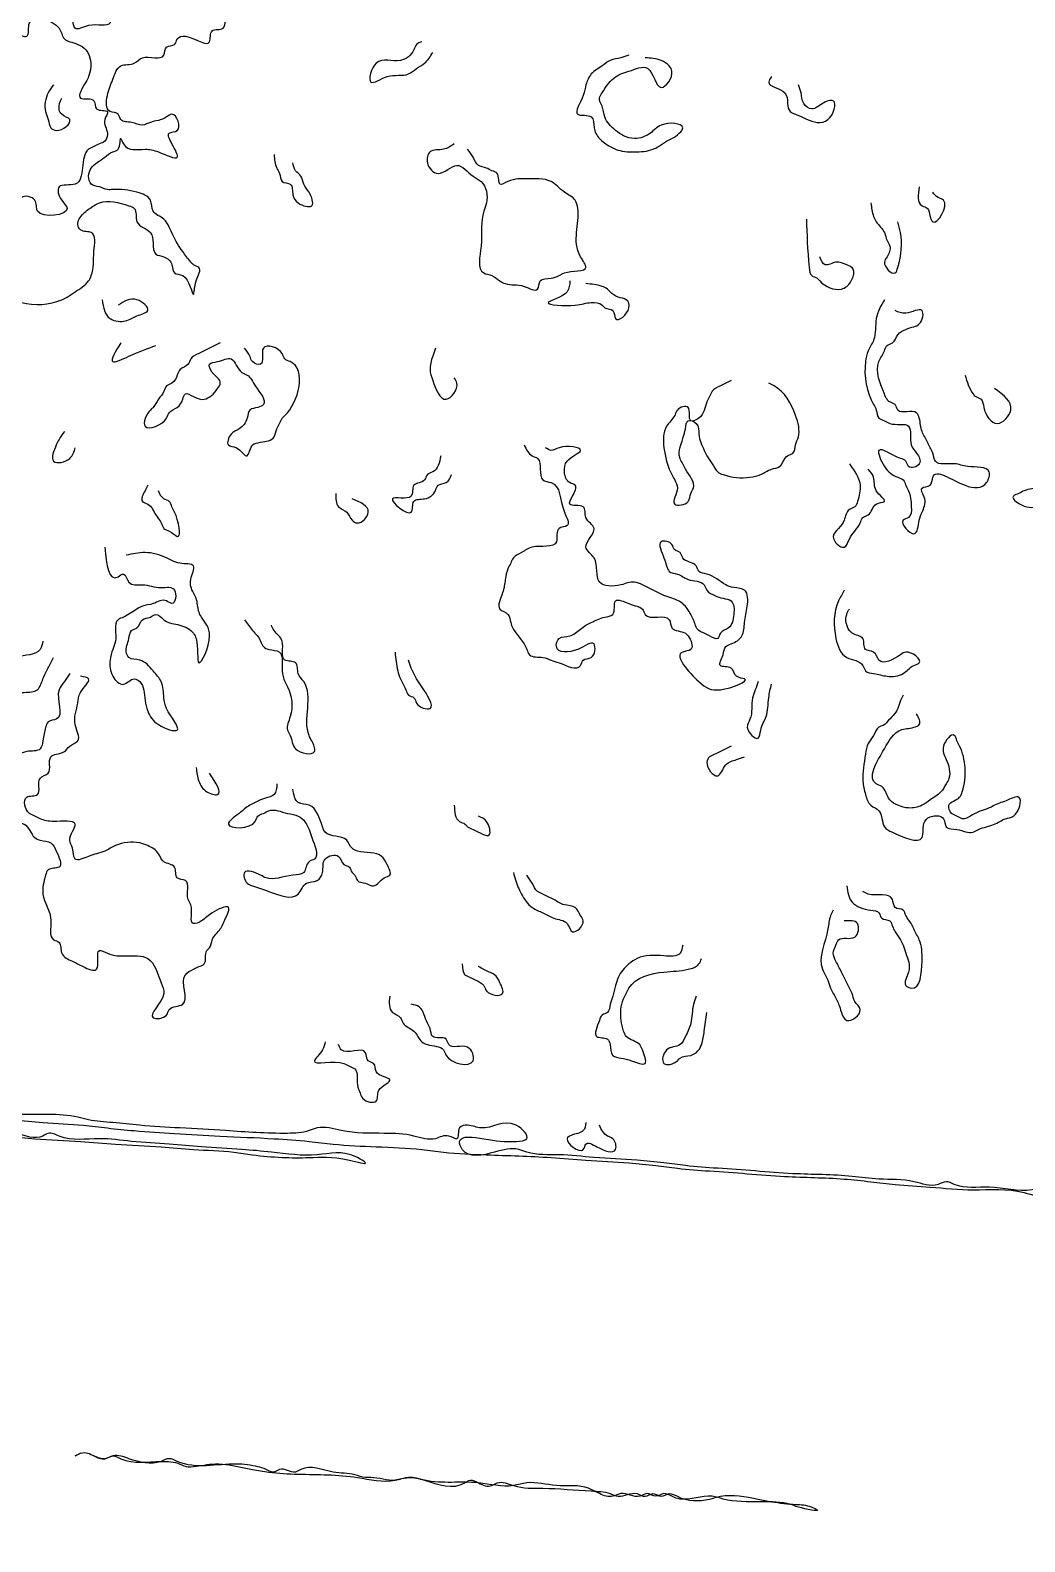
# Model space of a CAD drawing. Header units: metres. Extents: x 0 to 100, y 0 to 141.
# Drawn here: x 81.13 to 90.38, y 49.88 to 63.93 of the extents above; entities that cross this region are included whole.
import ezdxf

# ---------------------------------------------------------------- set-up
doc = ezdxf.new("R2010")
doc.units = ezdxf.units.M

msp = doc.modelspace()

# ---------------------------------------------------------------- linework, layer by layer
for points in [[(81.9, 66.35), (81.875, 66.3), (81.85, 66.2), (81.9, 66), (81.925, 65.95), (81.975, 65.925), (82.05, 65.875), (82.075, 65.8), (82.15, 65.75), (82.2, 65.725), (82.225, 65.675), (82.275, 65.65), (82.3, 65.5), (82.375, 65.45), (82.4, 65.25), (82.325, 65.225), (82.225, 65.2), (82.25, 65), (82.225, 64.8), (82.125, 64.625), (82.15, 64.575), (82.175, 64.525), (82.225, 64.45), (82.275, 64.35), (82.05, 64.325), (82, 64.3), (81.975, 64.225), (81.9, 64.175), (81.875, 64), (81.675, 63.975), (81.55, 63.95), (81.525, 64.025), (81.5, 64.075), (81.425, 64.125), (81.4, 64.175), (81.475, 64.2), (81.5, 64.3), (81.575, 64.275), (81.65, 64.15), (81.75, 64.275), (81.675, 64.325), (81.65, 64.425), (81.6, 64.45), (81.5, 64.35), (81.325, 64.325), (81.3, 64.375), (81.275, 64.475), (81.2, 64.5), (81.1, 64.525), (80.675, 64.55), (80.525, 64.575), (80.45, 64.6), (80.4, 64.625), (80.3, 64.5), (80.375, 64.45), (80.325, 64.325), (80.175, 64.275), (80.125, 64.2), (79.925, 64.125), (79.875, 64.025), (79.9, 63.9), (80, 63.875), (80.025, 63.75), (80.125, 63.775), (80.225, 63.85), (80.25, 64.1), (80.3, 64.175), (80.425, 64.2), (80.45, 64.25), (80.475, 64.35), (80.525, 64.35), (80.625, 64.325), (80.675, 64.225), (80.725, 64.2), (80.75, 64.15), (80.95, 64.125), (80.975, 64.05), (81, 63.925), (81.1, 63.875), (81.125, 64), (81.4, 63.95), (81.425, 63.9), (81.45, 63.85), (81.5, 63.825), (81.575, 63.8), (81.65, 63.75), (81.675, 63.5), (81.65, 63.45), (81.6, 63.3), (81.725, 63.275), (81.75, 63.2), (81.85, 63.175), (81.825, 63.1), (81.85, 62.975), (81.825, 62.9), (81.775, 62.875), (81.725, 62.85), (81.675, 62.825), (81.55, 62.5), (81.4, 62.475), (81.425, 62.35), (81.475, 62.275), (81.2, 62.25), (81.175, 62.35), (81.05, 62.375), (81.025, 62.2), (80.95, 62.175), (80.85, 62.1), (80.8, 62.025), (80.75, 62), (80.775, 61.65), (80.8, 61.6), (80.825, 61.55), (80.85, 61.5), (80.925, 61.45), (80.975, 61.425), (81.05, 61.4), (81.425, 61.425), (81.475, 61.45), (81.55, 61.5), (81.675, 61.6), (81.7, 61.65), (81.725, 61.875), (81.7, 62.05), (81.6, 62.075), (81.575, 62.125), (81.625, 62.225), (81.725, 62.3), (81.775, 62.325), (82.05, 62.3), (82.1, 62.275), (82.125, 62.15), (82.25, 62.05), (82.275, 61.95), (82.3, 61.85), (82.375, 61.825), (82.45, 61.75), (82.475, 61.675), (82.55, 61.65), (82.65, 61.475), (82.675, 61.6), (82.7, 61.725), (82.65, 61.75), (82.625, 61.775), (82.55, 61.875), (82.5, 61.95), (82.425, 62.1), (82.375, 62.175), (82.275, 62.25), (82.25, 62.35), (82.125, 62.425), (81.9, 62.45), (81.85, 62.45), (81.775, 62.475), (81.7, 62.5), (81.675, 62.575), (81.7, 62.65), (81.825, 62.75), (81.9, 62.8), (81.95, 62.825), (81.975, 62.925), (82, 62.875), (82.2, 62.825), (82.325, 62.8), (82.5, 62.75), (82.45, 62.875), (82.425, 62.975), (82.5, 63), (82.45, 63.15), (82.4, 63.125), (82.35, 63.1), (82.25, 63.075), (82.175, 63.05), (82.075, 63.075), (81.975, 63.1), (81.95, 63.15), (81.875, 63.175), (81.85, 63.325), (81.9, 63.475), (81.975, 63.6), (82.1, 63.625), (82.175, 63.675), (82.375, 63.7), (82.4, 63.775), (82.475, 63.8), (82.5, 63.85), (82.575, 63.875), (82.8, 63.825), (82.825, 63.925), (82.925, 63.95), (82.95, 64.025), (82.975, 64.175), (82.95, 64.25), (83.025, 64.275), (82.975, 64.425), (82.95, 64.525), (83.025, 64.55), (83, 64.675), (82.95, 64.7), (82.85, 64.725), (82.775, 64.75), (82.65, 64.775), (82.625, 64.8), (82.55, 64.825), (82.5, 64.925), (82.55, 64.95), (82.575, 65.2), (82.6, 65.325), (82.725, 65.375), (82.8, 65.4), (82.925, 65.45), (82.9, 65.575), (82.875, 65.675), (82.825, 65.7), (82.775, 65.8), (82.675, 65.85), (82.375, 65.875), (82.35, 65.925), (82.225, 65.9), (82.125, 65.925), (82.05, 66.05), (82.025, 66.125)], [(84.775, 63.825), (84.725, 63.8), (84.7, 63.75), (84.575, 63.65), (84.35, 63.625), (84.3, 63.45), (84.45, 63.5), (84.65, 63.525), (84.725, 63.575), (84.8, 63.625), (84.875, 63.725)], [(86.7, 63.7), (86.625, 63.675), (86.525, 63.65), (86.45, 63.6), (86.35, 63.525), (86.3, 63.425), (86.275, 63.325), (86.225, 63.15), (86.35, 63.125), (86.375, 63.025), (86.425, 62.925), (86.525, 62.85), (86.575, 62.825), (86.75, 62.8), (86.925, 62.825), (86.975, 62.85), (87.05, 62.9), (87.1, 62.925), (87.2, 63.025), (87, 63.05), (86.9, 62.975), (86.75, 62.925), (86.65, 62.95), (86.575, 63), (86.475, 63.125), (86.45, 63.225), (86.425, 63.3), (86.45, 63.35), (86.5, 63.425), (86.625, 63.525), (86.7, 63.55), (86.875, 63.575), (87, 63.4), (87.1, 63.55), (87.075, 63.6), (87, 63.65), (86.85, 63.675)], [(81.35, 63.425), (81.3, 63.35), (81.275, 63.175), (81.3, 63.1), (81.325, 63.025), (81.375, 63), (81.5, 63.1), (81.425, 63.15), (81.4, 63.2), (81.425, 63.3)], [(88.025, 63.5), (88, 63.45), (88.15, 63.35), (88.175, 63.25), (88.2, 63.175), (88.25, 63.15), (88.45, 63.075), (88.55, 63.1), (88.6, 63.275), (88.5, 63.25), (88.4, 63.2), (88.325, 63.25), (88.3, 63.35), (88.275, 63.425)], [(85.075, 62.875), (84.975, 62.825), (84.85, 62.8), (84.825, 62.7), (84.925, 62.6), (85.1, 62.675), (85.25, 62.575), (85.325, 62.525), (85.375, 62.325), (85.35, 62.25), (85.325, 61.925), (85.35, 61.675), (85.425, 61.65), (85.5, 61.6), (85.55, 61.575), (85.725, 61.55), (85.85, 61.525), (85.875, 61.6), (85.975, 61.625), (86.05, 61.65), (86.1, 61.675), (86.3, 61.725), (86.25, 61.825), (86.225, 62.275), (86.2, 62.35), (86.1, 62.425), (85.975, 62.525), (85.75, 62.55), (85.575, 62.525), (85.5, 62.5), (85.475, 62.6), (85.425, 62.625), (85.375, 62.65), (85.3, 62.675), (85.25, 62.75), (85.2, 62.825)], [(83.4, 62.775), (83.425, 62.65), (83.45, 62.6), (83.475, 62.525), (83.55, 62.5), (83.575, 62.4), (83.625, 62.325), (83.75, 62.3), (83.725, 62.425), (83.675, 62.5), (83.65, 62.575), (83.6, 62.625), (83.575, 62.7)], [(89.4, 62.475), (89.425, 62.3), (89.475, 62.275), (89.5, 62.2), (89.525, 62.15), (89.625, 62.35), (89.575, 62.375), (89.525, 62.425)], [(88.95, 62.325), (88.975, 62.2), (89, 62.15), (89.075, 62.05), (89.1, 61.975), (89.125, 61.925), (89.1, 61.825), (89.075, 61.775), (89.175, 61.675), (89.2, 61.725), (89.225, 62.05), (89.2, 62.15)], [(88.35, 62.175), (88.375, 61.725), (88.4, 61.65), (88.45, 61.625), (88.475, 61.6), (88.675, 61.525), (88.725, 61.55), (88.775, 61.725), (88.725, 61.75), (88.625, 61.775), (88.525, 61.75), (88.475, 61.825)], [(86.15, 61.6), (86.125, 61.5), (85.95, 61.4), (86.2, 61.375), (86.35, 61.4), (86.45, 61.375), (86.475, 61.35), (86.55, 61.325), (86.575, 61.25), (86.7, 61.35), (86.675, 61.425), (86.6, 61.45), (86.525, 61.5), (86.5, 61.525), (86.45, 61.55), (86.3, 61.575)], [(81.8, 61.425), (81.875, 61.25), (81.95, 61.225), (82.075, 61.25), (82.125, 61.275), (82.225, 61.325), (82.125, 61.425), (81.95, 61.375)], [(89.075, 61.425), (89, 61.25), (88.975, 61.05), (88.95, 61), (88.925, 60.95), (88.9, 60.85), (88.975, 60.45), (89, 60.4), (89.025, 60.325), (89.075, 60.3), (89.125, 60.275), (89.3, 60.25), (89.325, 60.075), (89.375, 60), (89.4, 59.9), (89.3, 59.875), (89.275, 59.925), (89.225, 59.95), (89.025, 60.025), (89.075, 59.875), (89.2, 59.775), (89.25, 59.75), (89.275, 59.7), (89.3, 59.65), (89.325, 59.5), (89.3, 59.4), (89.25, 59.375), (89.35, 59.25), (89.4, 59.375), (89.425, 59.45), (89.45, 59.575), (89.425, 59.675), (89.5, 59.7), (89.525, 59.775), (89.825, 59.7), (90.025, 59.725), (90.05, 59.825), (89.85, 59.875), (89.725, 59.9), (89.55, 59.925), (89.525, 60), (89.5, 60.05), (89.475, 60.1), (89.45, 60.15), (89.425, 60.2), (89.4, 60.325), (89.375, 60.375), (89.2, 60.4), (89.175, 60.45), (89.125, 60.475), (89.1, 60.5), (89.075, 60.55), (89.025, 60.85), (89.05, 60.9), (89.075, 60.95), (89.1, 61), (89.15, 61.025), (89.2, 61.1), (89.275, 61.15), (89.35, 61.175), (89.4, 61.2), (89.425, 61.325), (89.275, 61.3), (89.175, 61.325)], [(81.975, 61.025), (81.9, 60.85), (82.05, 60.9), (82.3, 61)], [(82.9, 61.025), (82.8, 60.975), (82.75, 60.95), (82.7, 60.925), (82.625, 60.875), (82.6, 60.825), (82.525, 60.775), (82.5, 60.725), (82.45, 60.65), (82.4, 60.625), (82.375, 60.575), (82.325, 60.5), (82.275, 60.425), (82.25, 60.4), (82.2, 60.25), (82.4, 60.325), (82.425, 60.375), (82.5, 60.425), (82.55, 60.5), (82.575, 60.55), (82.65, 60.525), (82.75, 60.5), (82.875, 60.6), (82.9, 60.65), (82.825, 60.75), (82.8, 60.825), (82.875, 60.85), (83, 60.875), (83.1, 60.75), (83.15, 60.725), (83.225, 60.625), (83.3, 60.45), (83.25, 60.425), (83.175, 60.4), (83.15, 60.325), (83.075, 60.225), (83, 60.175), (82.975, 60.075), (83.05, 60.05), (83.15, 59.975), (83.175, 60.025), (83.2, 60.075), (83.275, 60.1), (83.4, 60.15), (83.425, 60.225), (83.45, 60.275), (83.475, 60.325), (83.5, 60.35), (83.55, 60.85), (83.5, 60.875), (83.475, 60.925), (83.3, 60.975), (83.275, 60.825), (83.2, 60.85), (83.175, 60.9), (83.125, 60.975)], [(84.9, 60.975), (84.875, 60.9), (84.85, 60.775), (84.875, 60.675), (85, 60.5), (85.1, 60.65), (85.075, 60.7)], [(89.825, 60.725), (89.9, 60.55), (89.925, 60.525), (89.975, 60.5), (90, 60.425), (90.125, 60.275), (90.25, 60.4), (90.1, 60.6)], [(87.65, 60.675), (87.6, 60.65), (87.55, 60.625), (87.475, 60.575), (87.45, 60.525), (87.425, 60.475), (87.35, 60.325), (87.275, 60.3), (87.25, 60.425), (87.15, 60.4), (87.125, 60.35), (87.05, 60.25), (87.025, 60.05), (87.05, 59.925), (87.075, 59.85), (87.1, 59.8), (87.125, 59.75), (87.15, 59.675), (87.125, 59.525), (87.25, 59.55), (87.275, 59.625), (87.3, 59.675), (87.225, 59.85), (87.2, 59.9), (87.175, 59.95), (87.225, 60.225), (87.25, 60.3), (87.325, 60.275), (87.35, 60.175), (87.4, 60.025), (87.425, 59.975), (87.475, 59.9), (87.525, 59.825), (87.575, 59.8), (87.825, 59.775), (87.925, 59.8), (88.025, 59.85), (88.1, 59.875), (88.175, 59.975), (88.225, 60), (88.25, 60.075), (88.275, 60.15), (88.25, 60.35), (88.05, 60.625), (88, 60.65)], [(81.45, 60.2), (81.4, 60.125), (81.375, 60.075), (81.35, 59.925), (81.5, 59.95), (81.55, 60.05)], [(85.725, 60.075), (85.8, 59.975), (85.85, 59.95), (85.9, 59.75), (85.975, 59.725), (86.1, 59.45), (86.125, 59.325), (86.05, 59.3), (86.025, 59.175), (85.8, 59.125), (85.7, 59.075), (85.625, 59.025), (85.6, 58.975), (85.575, 58.925), (85.55, 58.825), (85.525, 58.7), (85.5, 58.55), (85.575, 58.5), (85.6, 58.425), (85.65, 58.325), (85.725, 58.225), (85.75, 58.175), (85.775, 58.125), (85.9, 58.1), (85.975, 58.075), (86.05, 58.05), (86.25, 58.025), (86.275, 58.075), (86.35, 58.1), (86.375, 58.225), (86.225, 58.175), (86.025, 58.2), (86.05, 58.275), (86.15, 58.3), (86.2, 58.325), (86.3, 58.4), (86.35, 58.425), (86.475, 58.475), (86.55, 58.5), (86.575, 58.625), (86.7, 58.6), (86.775, 58.575), (86.825, 58.55), (86.85, 58.5), (87.075, 58.45), (87.1, 58.375), (87.225, 58.325), (87.25, 58.3), (87.275, 58.175), (87.2, 58.15), (87.35, 57.875), (87.55, 57.8), (87.775, 57.9), (87.7, 57.925), (87.65, 58), (87.55, 58.025), (87.575, 58.125), (87.6, 58.2), (87.65, 58.225), (87.75, 58.3), (87.775, 58.425), (87.8, 58.575), (87.775, 58.725), (87.675, 58.75), (87.6, 58.775), (87.425, 58.875), (87.35, 58.9), (87.325, 58.95), (87.2, 59.025), (87.175, 59.075), (87.125, 59.1), (87.1, 59.15), (87, 59.175), (87.025, 59.025), (87.05, 58.95), (87.075, 58.9), (87.15, 58.875), (87.2, 58.85), (87.25, 58.825), (87.4, 58.775), (87.425, 58.725), (87.5, 58.675), (87.575, 58.65), (87.65, 58.625), (87.675, 58.5), (87.625, 58.375), (87.55, 58.325), (87.525, 58.275), (87.45, 58.3), (87.4, 58.325), (87.35, 58.35), (87.3, 58.45), (87.275, 58.5), (87.2, 58.6), (87.1, 58.65), (87.025, 58.675), (86.975, 58.7), (86.825, 58.775), (86.75, 58.8), (86.625, 58.775), (86.425, 58.8), (86.375, 59.025), (86.3, 59.125), (86.375, 59.3), (86.3, 59.4), (86.275, 59.5), (86.15, 59.525), (86.175, 59.6), (86.2, 59.7), (86.15, 59.725), (86.1, 59.825), (86.125, 59.925), (86.25, 60.025), (86.05, 60.05), (85.975, 60.025), (85.925, 60.05)], [(84.95, 59.975), (84.875, 59.825), (84.825, 59.8), (84.8, 59.75), (84.7, 59.7), (84.675, 59.6), (84.5, 59.575), (84.675, 59.45), (84.7, 59.55), (84.8, 59.575), (84.9, 59.65), (84.925, 59.7), (85, 59.725), (85.05, 59.8)], [(88.75, 59.9), (88.85, 59.7), (88.825, 59.55), (88.8, 59.5), (88.75, 59.475), (88.7, 59.375), (88.65, 59.3), (88.6, 59.225), (88.7, 59.125), (88.75, 59.2), (88.8, 59.275), (88.85, 59.35), (88.875, 59.4), (88.925, 59.425), (89, 59.525), (89.075, 59.55), (89, 59.65), (88.975, 59.775), (88.925, 59.85)], [(91.15, 60), (91.1, 59.975), (90.975, 59.825), (90.875, 59.775), (90.775, 59.75), (90.725, 59.725), (90.65, 59.7), (90.525, 59.675), (90.375, 59.65), (90.325, 59.625), (90.275, 59.6), (90.4, 59.5), (90.55, 59.525), (90.625, 59.55), (90.75, 59.575), (90.8, 59.6), (90.85, 59.625), (90.975, 59.65), (91.05, 59.675), (91.075, 59.725), (91.275, 59.9)], [(82.225, 59.7), (82.2, 59.65), (82.175, 59.55), (82.225, 59.525), (82.3, 59.425), (82.35, 59.35), (82.375, 59.3), (82.425, 59.275), (82.5, 59.225), (82.475, 59.45), (82.45, 59.5), (82.425, 59.55), (82.375, 59.575), (82.325, 59.65)], [(83.975, 59.625), (84, 59.5), (84.075, 59.45), (84.125, 59.375), (84.175, 59.35), (84.275, 59.45), (84.125, 59.575)], [(81.825, 59.125), (81.95, 58.85), (82, 58.875), (82.05, 58.8), (82.175, 58.775), (82.35, 58.75), (82.475, 58.725), (82.45, 58.6), (82.4, 58.625), (82.275, 58.6), (82.175, 58.575), (82.125, 58.55), (82, 58.475), (81.95, 58.45), (81.925, 58.25), (81.9, 58.175), (81.875, 58.075), (81.9, 57.925), (82, 57.85), (82.1, 57.9), (82.15, 57.875), (82.2, 57.7), (82.225, 57.6), (82.325, 57.475), (82.5, 57.425), (82.4, 57.625), (82.375, 57.725), (82.35, 57.875), (82.275, 57.975), (82.15, 58.075), (82.05, 58.1), (82.025, 58.15), (82.05, 58.275), (82.075, 58.35), (82.125, 58.375), (82.175, 58.45), (82.25, 58.475), (82.3, 58.5), (82.375, 58.45), (82.525, 58.4), (82.65, 58.325), (82.675, 58.275), (82.7, 58.05), (82.8, 58.3), (82.775, 58.4), (82.725, 58.475), (82.7, 58.525), (82.675, 58.65), (82.65, 58.7), (82.625, 58.825), (82.65, 58.95), (82.525, 58.975), (82.45, 59), (82.4, 59.025), (82.2, 59.075), (82.025, 59.05)], [(88.7, 58.725), (88.675, 58.675), (88.65, 58.625), (88.625, 58.275), (88.725, 58.1), (88.875, 58.025), (88.9, 57.975), (88.975, 57.95), (89.1, 57.925), (89.25, 57.95), (89.35, 58.025), (89.4, 58.05), (89.275, 58.15), (89.225, 58.125), (89.025, 58.075), (88.975, 58.15), (88.9, 58.175), (88.875, 58.275), (88.775, 58.325), (88.75, 58.35), (88.725, 58.5), (88.75, 58.55)], [(83.125, 58.45), (83.2, 58.35), (83.275, 58.25), (83.3, 58.2), (83.35, 58.175), (83.45, 58.15), (83.475, 57.975), (83.5, 57.875), (83.525, 57.825), (83.55, 57.55), (83.525, 57.425), (83.55, 57.375), (83.6, 57.25), (83.775, 57.225), (83.75, 57.325), (83.725, 57.375), (83.675, 57.875), (83.625, 57.95), (83.6, 58.05), (83.5, 58.075), (83.475, 58.25), (83.4, 58.35), (83.375, 58.4)], [(81.25, 58.25), (81.225, 58.175), (81, 58.1), (80.925, 58.05), (80.9, 57.925), (80.775, 57.85), (80.625, 57.775), (80.475, 57.75), (80.425, 57.725), (80.375, 57.7), (80.3, 57.65), (80.225, 57.625), (80.2, 57.675), (80.075, 57.7), (80.125, 57.525), (80.1, 57.475), (80.05, 57.45), (79.75, 57.475), (79.6, 57.425), (79.55, 57.4), (79.5, 57.375), (79.45, 57.35), (79.275, 57.375), (79.175, 57.4), (79.075, 57.475), (78.95, 57.5), (79.025, 57.325), (79.05, 57.3), (79.1, 57.275), (79.225, 57.25), (79.25, 57.2), (79.425, 57.225), (79.575, 57.275), (79.625, 57.3), (79.675, 57.325), (79.825, 57.3), (79.95, 57.325), (80.125, 57.35), (80.2, 57.375), (80.25, 57.4), (80.45, 57.375), (80.65, 57.4), (80.7, 57.425), (80.8, 57.475), (80.9, 57.6), (80.925, 57.725), (81.075, 57.775), (81.2, 57.8), (81.25, 57.9), (81.325, 58.05), (81.35, 58.1)], [(84.525, 58.15), (84.55, 57.975), (84.575, 57.9), (84.625, 57.8), (84.65, 57.75), (84.7, 57.725), (84.725, 57.675), (84.85, 57.625), (84.775, 57.825), (84.725, 57.9), (84.7, 57.95), (84.675, 58), (84.65, 58.075)], [(81.5, 57.95), (81.45, 57.875), (81.4, 57.8), (81.375, 57.525), (81.3, 57.5), (81.275, 57.45), (81.25, 57.325), (81.225, 57.25), (81.1, 57.225), (81.025, 57.2), (80.925, 57.175), (80.85, 57.075), (80.925, 56.675), (80.975, 56.575), (81.075, 56.55), (81.175, 56.425), (81.225, 56.4), (81.325, 56.375), (81.375, 56.3), (81.4, 56.15), (81.3, 56.125), (81.275, 56.075), (81.25, 55.9), (81.325, 55.65), (81.35, 55.475), (81.4, 55.45), (81.425, 55.35), (81.525, 55.275), (81.625, 55.225), (81.75, 55.2), (81.775, 55.375), (81.85, 55.35), (82.025, 55.325), (82.225, 55.3), (82.35, 55.075), (82.375, 54.975), (82.275, 54.75), (82.4, 54.775), (82.425, 54.825), (82.55, 54.875), (82.575, 55.15), (82.65, 55.2), (82.7, 55.225), (82.75, 55.25), (82.775, 55.375), (82.8, 55.4), (82.825, 55.475), (82.9, 55.575), (82.925, 55.625), (82.975, 55.775), (82.825, 55.725), (82.725, 55.65), (82.65, 55.625), (82.625, 55.8), (82.6, 55.85), (82.575, 56.025), (82.5, 56.05), (82.475, 56.15), (82.375, 56.2), (82.325, 56.275), (82.225, 56.35), (82.15, 56.375), (81.925, 56.35), (81.875, 56.325), (81.825, 56.3), (81.75, 56.275), (81.675, 56.25), (81.55, 56.225), (81.525, 56.325), (81.5, 56.4), (81.55, 56.55), (81.35, 56.575), (81.225, 56.6), (81.175, 56.625), (81.125, 56.65), (81.1, 56.8), (81.2, 56.825), (81.225, 56.975), (81.3, 57.025), (81.325, 57.175), (81.375, 57.2), (81.45, 57.225), (81.5, 57.275), (81.575, 57.325), (81.55, 57.475), (81.575, 57.675), (81.6, 57.775), (81.675, 57.9), (81.6, 57.925)], [(87.9, 57.875), (87.875, 57.8), (87.85, 57.725), (87.825, 57.525), (87.8, 57.45), (87.9, 57.35), (87.925, 57.425), (87.975, 57.55), (88, 57.725), (88.025, 57.85)], [(89.25, 57.75), (89.225, 57.7), (89.2, 57.625), (89.1, 57.5), (89.075, 57.475), (89.025, 57.45), (88.975, 57.375), (88.925, 57.3), (88.9, 57.2), (88.875, 56.95), (88.9, 56.825), (88.95, 56.725), (89.025, 56.675), (89.075, 56.525), (89.15, 56.475), (89.425, 56.425), (89.45, 56.575), (89.525, 56.625), (89.625, 56.6), (89.65, 56.525), (89.75, 56.5), (89.9, 56.475), (89.95, 56.5), (90.025, 56.525), (90.15, 56.575), (90.2, 56.6), (90.275, 56.625), (90.325, 56.8), (90.225, 56.775), (90.1, 56.725), (90.05, 56.7), (89.975, 56.675), (89.875, 56.625), (89.8, 56.6), (89.75, 56.625), (89.7, 56.65), (89.675, 56.725), (89.775, 56.8), (89.8, 56.85), (89.825, 57.075), (89.775, 57.275), (89.75, 57.325), (89.725, 57.375), (89.625, 57.275), (89.65, 57.15), (89.675, 56.975), (89.65, 56.925), (89.6, 56.85), (89.5, 56.775), (89.425, 56.725), (89.3, 56.7), (89.2, 56.725), (89.125, 56.775), (89.05, 56.9), (89, 56.925), (89.075, 57.25), (89.225, 57.425), (89.35, 57.45), (89.4, 57.475), (89.375, 57.575)], [(87.65, 57.275), (87.6, 57.25), (87.5, 57.2), (87.45, 57.175), (87.425, 57.125), (87.525, 57), (87.6, 57.1), (87.7, 57.15), (87.775, 57.175)], [(82.675, 57.075), (82.7, 56.95), (82.775, 56.85), (82.875, 56.825), (82.8, 57.025)], [(83.425, 56.925), (83.4, 56.825), (83.35, 56.8), (83.275, 56.775), (83.225, 56.75), (83.175, 56.725), (83.075, 56.65), (82.975, 56.55), (83.225, 56.575), (83.25, 56.625), (83.3, 56.65), (83.35, 56.675), (83.525, 56.65), (83.625, 56.625), (83.725, 56.5), (83.75, 56.425), (83.775, 56.225), (83.725, 56.2), (83.675, 56.1), (83.575, 56.075), (83.325, 56.05), (83.275, 56.075), (83.125, 56.1), (83.15, 56), (83.2, 55.975), (83.275, 55.95), (83.35, 55.925), (83.625, 55.9), (83.7, 56), (83.8, 56.025), (83.85, 56.1), (83.875, 56.225), (84, 56.25), (84.05, 56.175), (84.1, 56.15), (84.125, 56.1), (84.15, 56.075), (84.175, 56.025), (84.25, 56), (84.325, 55.975), (84.425, 56.05), (84.475, 56.075), (84.45, 56.175), (84.4, 56.25), (84.175, 56.3), (84.125, 56.325), (84.075, 56.4), (83.875, 56.475), (83.85, 56.525), (83.725, 56.725), (83.625, 56.75), (83.575, 56.875)], [(66.15, 56.875), (66.125, 56.675), (66.15, 56.4), (66.175, 56.275), (66.275, 56.125), (66.25, 55.95), (66.275, 55.75), (66.3, 55.6), (66.325, 55.425), (66.35, 55.275), (66.375, 55.075), (66.4, 54.925), (66.425, 54.725), (66.45, 54.425), (66.5, 54.4), (66.525, 54.225), (66.55, 53.975), (66.575, 53.8), (66.6, 53.5), (66.625, 53.275), (66.65, 53), (66.675, 52.7), (66.7, 52.375), (66.725, 52), (66.75, 51.525), (66.775, 51.45), (66.8, 51.25), (66.825, 51.05), (66.85, 50.85), (66.875, 50.625), (66.9, 50.475), (66.925, 50.425), (66.975, 50.4), (66.95, 50.325), (66.975, 50.15), (67, 49.825), (67.025, 49.6), (67.05, 49.175), (67.075, 48.825), (67.1, 48.325), (67.125, 47.675), (67.15, 47.075), (67.125, 47.025), (67.15, 46.975), (67.175, 46.45), (67.2, 46.1), (67.225, 45.775), (67.25, 45.35), (67.275, 44.925), (67.3, 44.4), (67.325, 44.05), (67.35, 43.75), (67.4, 43.35), (67.425, 43.3), (67.4, 43.425), (67.375, 43.475), (67.35, 43.8), (67.325, 44.125), (67.3, 44.45), (67.275, 44.975), (67.25, 45.4), (67.225, 45.825), (67.2, 46.225), (67.175, 46.575), (67.15, 47.125), (67.125, 47.725), (67.1, 48.375), (67.075, 48.875), (67.05, 49.225), (67.025, 49.65), (67, 49.875), (66.975, 50.25), (67, 50.3), (67.025, 50.4), (67.175, 50.375), (67.575, 50.35), (67.7, 50.325), (67.8, 50.3), (67.75, 50.275), (67.775, 50.225), (67.7, 50.125), (67.675, 50.075), (67.625, 50), (67.6, 49.925), (67.575, 49.8), (67.55, 49.25), (67.525, 48.625), (67.5, 47.875), (67.475, 47.55), (67.45, 47.425), (67.475, 47), (67.45, 46.2), (67.425, 45.625), (67.4, 45.225), (67.375, 44.4), (67.4, 44.175), (67.425, 44.125), (67.45, 44.35), (67.425, 44.525), (67.5, 44.55), (67.575, 44.5), (67.7, 44.425), (67.725, 44.375), (67.775, 44.35), (67.925, 44.225), (67.95, 44.175), (67.975, 44.125), (68, 44), (68.025, 43.925), (68, 43.875), (67.975, 43.85), (68, 43.75), (67.975, 43.675), (67.95, 43.625), (67.85, 43.6), (67.8, 43.5), (67.725, 43.45), (67.675, 43.425), (67.65, 43.375), (67.675, 43.35), (67.7, 43.4), (67.75, 43.425), (67.85, 43.475), (67.925, 43.525), (67.975, 43.55), (68, 43.6), (68.05, 43.625), (68.025, 43.725), (68.05, 43.875), (68.025, 43.975), (68, 44.125), (67.975, 44.25), (67.925, 44.3), (67.9, 44.35), (67.85, 44.425), (67.775, 44.475), (67.675, 44.45), (67.575, 44.525), (67.5, 44.55), (67.475, 44.625), (67.45, 45.5), (67.475, 46.125), (67.5, 46.925), (67.525, 47.425), (67.55, 47.775), (67.575, 48.525), (67.6, 49.15), (67.625, 49.7), (67.65, 49.825), (67.675, 49.875), (67.7, 49.925), (67.75, 50), (67.8, 50.075), (68.275, 50.15), (68.65, 50.125), (68.9, 50.1), (69.35, 50.075), (69.6, 50.05), (69.95, 50.025), (70.425, 50), (70.7, 49.975), (70.75, 49.975), (70.95, 49.95), (71.2, 49.925), (71.675, 49.9), (72.125, 49.875), (72.425, 49.825), (72.45, 49.8), (72.4, 49.9), (72.35, 49.925), (71.95, 49.95), (71.4, 49.975), (70.925, 50), (70.8, 50.025), (70.625, 50.05), (70.15, 50.075), (69.825, 50.1), (69.45, 50.125), (69.175, 50.15), (68.75, 50.175), (68.375, 50.2), (67.9, 50.225), (67.85, 50.25), (67.825, 50.325), (68.125, 50.35), (68.575, 50.325), (69, 50.3), (69.325, 50.275), (69.55, 50.25), (69.8, 50.225), (70.25, 50.2), (70.725, 50.175), (70.95, 50.15), (71.4, 50.125), (71.825, 50.1), (72.175, 50.075), (72.6, 50.05), (72.975, 50.025), (73.3, 50), (73.7, 49.975), (74, 49.95), (74.475, 49.925), (74.8, 49.9), (75.175, 49.875), (75.625, 49.85), (76.025, 49.825), (76.525, 49.8), (77.025, 49.775), (77.3, 49.75), (77.675, 49.725), (78.1, 49.7), (78.4, 49.675), (78.75, 49.65), (79.05, 49.625), (79.45, 49.6), (79.775, 49.575), (80.2, 49.55), (80.6, 49.525), (80.875, 49.5), (81.225, 49.475), (81.6, 49.45), (81.975, 49.425), (82.475, 49.4), (82.725, 49.375), (83.075, 49.35), (83.375, 49.325), (83.75, 49.3), (84.2, 49.275), (84.75, 49.25), (85.1, 49.225), (85.625, 49.2), (85.875, 49.175), (86.25, 49.15), (86.575, 49.125), (86.875, 49.1), (87.25, 49.075), (87.375, 49.05), (87.425, 49.075), (87.725, 49.05), (88.1, 49.025), (88.525, 49), (88.875, 48.975), (89.25, 48.95), (89.575, 48.925), (89.85, 48.9), (90.35, 48.875), (90.65, 48.85), (91.175, 48.825), (91.325, 48.8), (91.85, 48.775), (92.2, 48.75), (92.675, 48.725), (92.85, 48.7), (93.175, 48.675), (93.525, 48.65), (94.1, 48.625), (94.2, 48.6), (94.275, 48.625), (94.7, 48.6), (94.95, 48.575), (95.475, 48.55), (95.85, 48.525), (96.2, 48.5), (96.55, 48.475), (97.075, 48.45), (97.325, 48.425), (97.675, 48.4), (98.025, 48.375), (98.35, 48.35), (98.825, 48.325), (99.325, 48.3), (99.55, 48.275), (99.975, 48.25), (99.625, 48.3), (99.4, 48.325), (98.9, 48.35), (98.425, 48.375), (98.1, 48.4), (97.75, 48.425), (97.4, 48.45), (97.15, 48.475), (96.625, 48.5), (96.275, 48.525), (95.925, 48.55), (95.55, 48.575), (95.025, 48.6), (94.775, 48.625), (94.35, 48.65), (93.6, 48.675), (93.25, 48.7), (92.925, 48.725), (92.75, 48.75), (92.275, 48.775), (92.05, 48.8), (91.4, 48.825), (91.25, 48.85), (90.725, 48.875), (90.425, 48.9), (89.925, 48.925), (89.65, 48.95), (89.325, 48.975), (88.95, 49), (88.625, 49.025), (88.175, 49.05), (87.8, 49.075), (87.5, 49.1), (86.95, 49.125), (86.65, 49.15), (86.325, 49.175), (86.05, 49.2), (85.7, 49.225), (85.175, 49.25), (84.825, 49.275), (84.45, 49.3), (84.35, 49.325), (84.275, 49.3), (84.075, 49.325), (84, 49.35), (83.825, 49.325), (83.45, 49.35), (83.175, 49.375), (82.8, 49.4), (82.55, 49.425), (82.05, 49.45), (81.675, 49.475), (81.3, 49.5), (80.95, 49.525), (80.675, 49.55), (80.275, 49.575), (79.85, 49.6), (79.525, 49.625), (79.125, 49.65), (78.825, 49.675), (78.475, 49.7), (78.175, 49.725), (77.75, 49.75), (77.4, 49.775), (77.1, 49.8), (76.6, 49.825), (76.1, 49.85), (75.7, 49.875), (75.25, 49.9), (74.875, 49.925), (74.55, 49.95), (74.475, 49.975), (74.1, 50), (73.8, 50.025), (73.4, 50.05), (73.075, 50.075), (72.7, 50.1), (72.275, 50.125), (72.2, 50.15), (72, 50.175), (71.625, 50.2), (71.25, 50.225), (70.875, 50.25), (70.5, 50.275), (70.125, 50.3), (69.75, 50.325), (69.35, 50.35), (68.975, 50.375), (68.6, 50.4), (68.225, 50.425), (67.85, 50.45), (67.475, 50.475), (67.1, 50.5), (67, 50.525), (66.95, 50.7), (66.925, 50.925), (66.9, 51.125), (66.875, 51.325), (66.85, 51.525), (66.825, 51.825), (66.8, 52.45), (66.75, 52.475), (66.725, 52.8), (66.7, 53.1), (66.675, 53.375), (66.65, 53.6), (66.625, 53.9), (66.6, 54.075), (66.575, 54.325), (66.6, 54.475), (67.225, 54.45), (68, 54.425), (68.025, 54.55), (68.525, 54.525), (68.75, 54.5), (69.1, 54.475), (69.325, 54.45), (69.425, 54.475), (69.5, 54.45), (69.925, 54.425), (70.075, 54.4), (70.425, 54.375), (70.825, 54.35), (71.2, 54.325), (71.575, 54.3), (71.775, 54.275), (72.225, 54.25), (72.625, 54.2), (73.175, 54.175), (73.8, 54.15), (74.15, 54.125), (74.55, 54.1), (74.825, 54.075), (75.2, 54.05), (75.65, 54.025), (75.925, 54), (76.4, 53.975), (76.675, 53.95), (76.75, 53.925), (76.8, 53.95), (76.975, 53.925), (77.45, 53.9), (77.75, 53.875), (78.1, 53.85), (78.5, 53.825), (78.775, 53.8), (79.2, 53.775), (79.5, 53.75), (79.95, 53.725), (80.2, 53.7), (80.7, 53.675), (80.925, 53.65), (81.175, 53.625), (81.6, 53.6), (81.925, 53.575), (82.35, 53.55), (82.65, 53.525), (83.025, 53.5), (83.2, 53.475), (83.725, 53.45), (84.1, 53.425), (84.25, 53.4), (84.175, 53.45), (83.8, 53.475), (83.375, 53.5), (83.1, 53.525), (82.725, 53.55), (82.425, 53.575), (82.075, 53.6), (81.775, 53.625), (81.4, 53.65), (81.3, 53.675), (81.25, 53.65), (81, 53.675), (80.775, 53.7), (80.275, 53.725), (80.025, 53.75), (79.575, 53.775), (79.275, 53.8), (78.95, 53.825), (78.575, 53.85), (78.175, 53.875), (78.025, 53.9), (77.525, 53.925), (77.125, 53.95), (76.875, 53.975), (76.575, 54), (76, 54.025), (75.725, 54.05), (75.35, 54.075), (74.9, 54.1), (74.625, 54.125), (74.225, 54.15), (73.975, 54.175), (73.85, 54.2), (73.8, 54.225), (73.6, 54.2), (73.2, 54.225), (72.85, 54.25), (72.65, 54.275), (72.275, 54.3), (71.825, 54.325), (71.7, 54.35), (71.25, 54.375), (70.875, 54.4), (70.575, 54.425), (70.125, 54.45), (69.975, 54.475), (69.55, 54.5), (69.15, 54.525), (68.8, 54.55), (68.575, 54.575), (68.25, 54.6), (68.025, 54.625), (68, 54.675), (67.725, 54.7), (67.425, 54.725), (67, 54.75), (67.025, 54.825), (67.5, 54.8), (67.825, 54.775), (68.225, 54.75), (68.375, 54.725), (68.575, 54.7), (68.8, 54.675), (68.975, 54.7), (69.025, 54.675), (69.225, 54.65), (69.375, 54.675), (69.525, 54.65), (69.85, 54.625), (70.375, 54.6), (70.775, 54.575), (71.05, 54.55), (71.25, 54.525), (71.575, 54.5), (71.825, 54.475), (72.075, 54.45), (72.375, 54.425), (72.85, 54.4), (73.15, 54.375), (73.625, 54.35), (74, 54.325), (74.225, 54.3), (74.375, 54.275), (74.825, 54.25), (74.975, 54.225), (75, 54.175), (75.725, 54.15), (76.35, 54.125), (76.675, 54.1), (77.075, 54.075), (77.325, 54.05), (77.6, 54.025), (78.1, 54), (78.375, 53.975), (78.575, 53.95), (78.85, 53.925), (79.2, 53.95), (79.425, 53.925), (79.65, 53.9), (79.975, 53.875), (80.325, 53.85), (80.675, 53.825), (80.975, 53.8), (81.25, 53.775), (81.625, 53.75), (81.85, 53.725), (82.1, 53.7), (82.475, 53.675), (82.9, 53.65), (83.4, 53.625), (83.725, 53.6), (83.95, 53.575), (84.35, 53.55), (84.775, 53.525), (84.975, 53.5), (85.375, 53.475), (85.975, 53.45), (86.3, 53.425), (86.7, 53.4), (86.95, 53.375), (87.15, 53.35), (87.45, 53.325), (87.8, 53.3), (88.15, 53.275), (88.7, 53.25), (88.95, 53.225), (89.175, 53.2), (89.5, 53.175), (89.9, 53.15), (90.375, 53.125), (90.6, 53.1), (90.65, 53.125), (90.9, 53.1), (91.35, 53.075), (91.5, 53.05), (91.85, 53.025), (92.125, 53), (92.225, 52.975), (92.475, 52.95), (92.575, 52.975), (92.95, 52.95), (93.275, 52.925), (93.65, 52.9), (94.025, 52.875), (94.225, 52.85), (94.55, 52.825), (94.8, 52.8), (94.975, 52.775), (95.325, 52.75), (95.875, 52.725), (96.225, 52.7), (96.575, 52.675), (96.775, 52.65), (97.05, 52.625), (97.45, 52.6), (98, 52.575), (98.125, 52.55), (98.2, 52.525), (98.275, 52.55), (98.45, 52.525), (98.75, 52.55), (98.85, 52.525), (98.925, 52.5), (99.4, 52.475), (99.525, 52.45), (99.675, 52.425), (99.925, 52.4), (99.975, 52.425), (99.9, 52.475), (99.75, 52.45), (99.6, 52.475), (99.475, 52.5), (99, 52.525), (98.925, 52.55), (98.825, 52.575), (98.075, 52.6), (97.575, 52.625), (97.275, 52.65), (97.175, 52.675), (97.125, 52.65), (96.85, 52.675), (96.65, 52.7), (96.3, 52.725), (95.95, 52.75), (95.575, 52.775), (95.25, 52.8), (95.125, 52.825), (95.05, 52.8), (94.875, 52.825), (94.625, 52.85), (94.3, 52.875), (94.1, 52.9), (93.8, 52.925), (93.35, 52.95), (93.15, 52.975), (92.65, 53), (92.45, 53.025), (92.3, 53), (92.2, 53.025), (92, 53.05), (91.575, 53.075), (91.425, 53.1), (91.025, 53.125), (90.725, 53.15), (90.575, 53.175), (90.45, 53.15), (90.05, 53.175), (89.725, 53.2), (89.65, 53.225), (89.575, 53.2), (89.35, 53.225), (89.025, 53.25), (88.775, 53.275), (88.225, 53.3), (87.875, 53.325), (87.525, 53.35), (87.225, 53.375), (87.025, 53.4), (86.775, 53.425), (86.375, 53.45), (86.05, 53.475), (85.75, 53.5), (85.675, 53.525), (85.45, 53.5), (85.15, 53.525), (85.125, 53.6), (85.35, 53.625), (85.65, 53.6), (85.75, 53.625), (85.65, 53.75), (85.325, 53.725), (85.2, 53.75), (85.125, 53.725), (85.1, 53.625), (85.025, 53.65), (84.9, 53.625), (84.7, 53.65), (84.425, 53.675), (84.025, 53.7), (83.8, 53.725), (83.725, 53.7), (83.525, 53.675), (82.95, 53.7), (82.525, 53.725), (82.15, 53.75), (81.9, 53.775), (81.675, 53.8), (81.575, 53.825), (81.025, 53.85), (80.725, 53.875), (80.375, 53.9), (80.025, 53.925), (79.7, 53.95), (79.475, 53.975), (79.15, 54), (78.95, 53.975), (78.8, 54), (78.675, 54.025), (78.625, 54), (78.425, 54.025), (78.15, 54.05), (77.725, 54.075), (77.4, 54.1), (77.125, 54.125), (77.075, 54.2), (77.025, 54.225), (76.875, 54.2), (76.55, 54.225), (76.45, 54.2), (76.3, 54.225), (76.25, 54.2), (76, 54.225), (75.875, 54.2), (75.825, 54.225), (75.55, 54.25), (75.35, 54.275), (75.075, 54.3), (74.85, 54.325), (74.45, 54.35), (74.3, 54.375), (74.075, 54.4), (73.7, 54.425), (73.375, 54.45), (72.925, 54.475), (72.45, 54.5), (72.15, 54.525), (71.9, 54.55), (71.65, 54.575), (71.325, 54.6), (71.125, 54.625), (70.85, 54.65), (70.45, 54.675), (70, 54.7), (69.6, 54.725), (69.125, 54.75), (69.075, 54.775), (68.9, 54.8), (68.725, 54.775), (68.525, 54.8), (68.5, 54.85), (68, 54.875), (67.9, 54.9), (67.75, 54.925), (67.65, 55.075), (67.6, 55.05), (67.575, 54.925), (67.45, 54.975), (67.475, 55.15), (67.75, 55.275), (67.7, 55.375), (67.575, 55.4), (67.55, 55.325), (67.475, 55.3), (67.425, 55.325), (67.4, 55.375), (67.375, 55.425), (67.15, 55.45), (67.05, 55.425), (66.9, 55.45), (66.85, 55.525), (66.8, 55.6), (66.725, 55.65), (66.7, 55.875), (66.6, 55.9), (66.575, 55.675), (66.525, 55.55), (66.6, 55.525), (66.675, 55.475), (66.7, 55.425), (66.775, 55.325), (66.925, 55.3), (67.2, 55.325), (67.275, 55.3), (67.3, 55.2), (67.325, 55.15), (67.25, 54.925), (66.6, 54.95), (66.5, 55.025), (66.475, 55.175), (66.45, 55.375), (66.425, 55.55), (66.4, 55.7), (66.375, 55.95), (66.35, 56.15), (66.375, 56.225), (66.325, 56.325), (66.3, 56.45), (66.325, 56.575), (66.3, 56.65)], [(85.075, 56.725), (85.125, 56.575), (85.175, 56.55), (85.2, 56.525), (85.25, 56.5), (85.4, 56.45), (85.375, 56.575), (85.3, 56.625)], [(85.625, 56.1), (85.675, 55.95), (85.7, 55.9), (85.8, 55.775), (85.9, 55.725), (85.95, 55.7), (86, 55.675), (86.125, 55.625), (86.175, 55.55), (86.275, 55.65), (86.25, 55.7), (86.2, 55.775), (86.1, 55.8), (86, 55.85), (85.95, 55.875), (85.9, 55.9), (85.85, 55.925), (85.8, 56), (85.75, 56.075)], [(88.725, 55.975), (88.775, 55.825), (88.85, 55.775), (88.95, 55.75), (89.025, 55.725), (89.05, 55.675), (89.125, 55.65), (89.15, 55.6), (89.175, 55.55), (89.225, 55.475), (89.25, 55.425), (89.275, 55.35), (89.3, 55.175), (89.275, 55.05), (89.325, 55.025), (89.425, 55.275), (89.4, 55.475), (89.375, 55.525), (89.35, 55.575), (89.325, 55.625), (89.275, 55.7), (89.25, 55.75), (89.175, 55.775), (89.15, 55.85), (88.925, 55.9), (88.875, 55.925)], [(88.6, 55.75), (88.575, 55.7), (88.55, 55.575), (88.5, 55.2), (88.525, 55.15), (88.55, 55.1), (88.575, 55.025), (88.6, 54.975), (88.65, 54.875), (88.675, 54.8), (88.725, 54.725), (88.85, 54.825), (88.8, 54.9), (88.775, 54.975), (88.75, 55.025), (88.725, 55.075), (88.675, 55.175), (88.65, 55.225), (88.625, 55.275), (88.6, 55.35), (88.625, 55.425), (88.65, 55.475), (88.8, 55.5), (88.825, 55.625), (88.7, 55.65)], [(87.2, 55.425), (87.175, 55.35), (87.025, 55.325), (86.775, 55.3), (86.7, 55.25), (86.6, 55.125), (86.575, 55.05), (86.55, 54.95), (86.525, 54.875), (86.5, 54.8), (86.45, 54.775), (86.425, 54.725), (86.4, 54.575), (86.5, 54.55), (86.525, 54.5), (86.55, 54.4), (86.625, 54.375), (86.725, 54.35), (86.85, 54.325), (86.825, 54.45), (86.8, 54.5), (86.675, 54.575), (86.65, 54.625), (86.625, 54.825), (86.65, 54.925), (86.675, 54.975), (86.7, 55.025), (87.025, 55.175), (87.25, 55.2), (87.35, 55.25), (87.375, 55.3)], [(85.15, 55.25), (85.175, 55.15), (85.225, 55.125), (85.275, 55.1), (85.35, 55.05), (85.375, 55), (85.525, 54.975), (85.5, 55.075), (85.45, 55.15), (85.4, 55.175), (85.3, 55.225)], [(84.475, 54.95), (84.5, 54.8), (84.575, 54.75), (84.6, 54.7), (84.7, 54.625), (84.775, 54.525), (84.825, 54.5), (84.975, 54.45), (85, 54.4), (85.25, 54.35), (85.2, 54.475), (85.025, 54.5), (85, 54.55), (84.875, 54.575), (84.85, 54.65), (84.825, 54.7), (84.75, 54.85), (84.675, 54.875)], [(87.325, 54.95), (87.3, 54.875), (87.275, 54.7), (87.225, 54.575), (87.175, 54.5), (87.05, 54.45), (87.025, 54.325), (87.15, 54.35), (87.175, 54.375), (87.275, 54.4), (87.325, 54.425), (87.375, 54.5), (87.4, 54.625), (87.425, 54.8)], [(83.875, 54.525), (83.85, 54.45), (83.775, 54.35), (84.05, 54.325), (84.1, 54.3), (84.15, 54.275), (84.175, 54.125), (84.2, 54.05), (84.225, 54), (84.35, 53.975), (84.375, 54.075), (84.475, 54.175), (84.425, 54.2), (84.35, 54.25), (84.325, 54.325), (84.275, 54.35), (84.25, 54.425), (84.025, 54.45), (84, 54.5)], [(86.3, 53.775), (86.275, 53.7), (86.225, 53.675), (86.125, 53.625), (86.275, 53.525), (86.3, 53.575), (86.4, 53.55), (86.575, 53.525), (86.55, 53.625), (86.5, 53.65), (86.425, 53.75)], [(81.6, 50.7), (81.55, 50.675), (81.6, 50.7), (81.725, 50.675), (81.825, 50.65), (81.9, 50.675), (81.975, 50.65), (82.35, 50.625), (82.525, 50.6), (82.6, 50.575), (82.625, 50.575), (82.825, 50.6), (83.075, 50.575), (83.2, 50.55), (83.35, 50.525), (83.9, 50.5), (84.175, 50.475), (84.525, 50.45), (84.65, 50.475), (84.8, 50.45), (85.175, 50.425), (85.225, 50.45), (85.3, 50.425), (85.425, 50.4), (85.475, 50.425), (85.625, 50.4), (85.9, 50.375), (86.35, 50.35), (86.525, 50.325), (86.6, 50.3), (86.775, 50.325), (86.85, 50.3), (86.925, 50.325), (87, 50.3), (87.075, 50.325), (87.15, 50.3), (87.45, 50.275), (87.55, 50.3), (87.9, 50.275), (88.025, 50.25), (88.25, 50.225), (88.4, 50.2), (88.45, 50.175), (88.275, 50.2), (88.2, 50.225), (87.925, 50.25), (87.575, 50.275), (87.475, 50.3), (87.175, 50.275), (87.1, 50.3), (87.025, 50.325), (86.95, 50.3), (86.875, 50.325), (86.8, 50.3), (86.625, 50.325), (86.55, 50.3), (86.425, 50.325), (86.325, 50.375), (86.025, 50.4), (85.75, 50.425), (85.625, 50.4), (85.3, 50.425), (84.8, 50.45), (84.65, 50.475), (84.525, 50.45), (84.3, 50.475), (84.25, 50.475), (84.15, 50.5), (83.95, 50.525), (83.65, 50.55), (83.6, 50.525), (83.45, 50.55), (83.4, 50.525), (83.325, 50.55), (83.25, 50.575), (83.05, 50.6), (82.5, 50.625), (82.425, 50.65), (82.35, 50.625), (82.05, 50.65), (81.9, 50.675), (81.825, 50.65), (81.725, 50.675)]]:
    msp.add_spline(points, degree=3)

doc.saveas('drawing.dxf')
